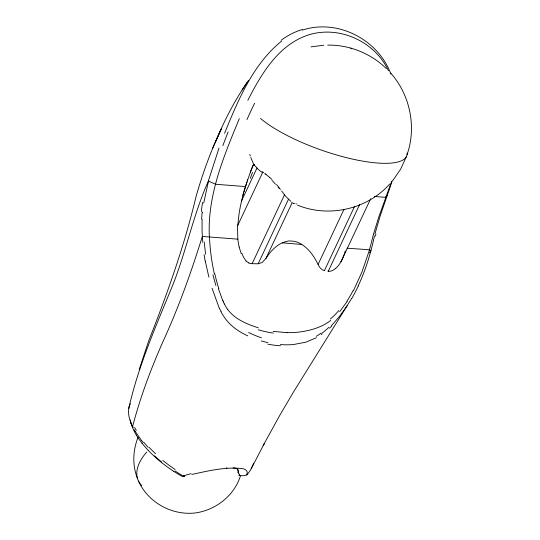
<?xml version="1.0" encoding="UTF-8"?>
<svg xmlns="http://www.w3.org/2000/svg" width="540" height="540" viewBox="0 0 540 540"><rect width="100%" height="100%" fill="white"/><g stroke="black" fill="none" stroke-linecap="round" stroke-linejoin="round"><path stroke-width="0.81" d="M202.088 219.193L202.054 231.026L202.763 242.366M242.791 195.804L240.813 204.262A111.915 54.736 -89.1 0 0 239.153 213.145L237.512 227.414L237.85 239.153A57.017 47.426 -76.9 0 0 239.166 247.003M202.52 212.76L202.588 212.044M203.728 203.047L208.838 179.462L219.031 148.021M129.161 406.708C127.717 412.142 128.952 417.94 130.93 423.083M374.483 235.845C370.805 253.031 365.702 269.973 358.189 285.89M371.196 243.25L373.37 234.61M374.996 233.759L380.126 216.108L392.29 180.765M371.041 243.844L370.737 245.032M239.078 475.517C241.556 475.639 247.415 476.732 247.239 473.047C247.489 470.435 244.796 468.983 242.568 468.652C225.544 466.621 208.413 470.86 191.876 474.437M370.582 245.632L368.948 251.505M242.777 195.851L242.899 195.419M242.993 195.055L243.135 194.522M373.417 234.434L378.628 217.465L391.547 181.575M128.736 408.53C137.903 367.598 154.649 329.083 170.539 290.453C185.652 254.826 192.49 216.324 208.42 180.995L215.554 184.262L245.518 186.57L247.772 179.482M243.095 194.69L244.107 191.12M243.162 194.441L243.662 192.645M239.585 475.2A29.862 13.19 -35.4 0 0 238.16 472.844C239.747 469.584 235.926 467.633 233.111 467.91M132.563 426.654C140.225 397.386 150.815 369.023 163.08 341.395C178.666 307.375 191.255 272.153 202.325 236.439L237.85 239.153M346.99 248.198L369.455 249.763M243.945 191.673L246.901 182.156M368.773 252.079L361.915 272.12L353.396 290.783M244.222 190.742L245.079 187.954M245.194 187.576L245.356 187.07M407.045 154.656C416.752 127.143 410.089 94.919 390.778 73.15M139.212 369.508L148.696 340.848C167.359 293.639 184.349 245.801 196.101 196.364C202.75 173.165 210.971 150.41 221.454 128.655L212.483 148.561M247.226 181.13L251.384 169.439M253.449 463.644L253.611 463.165M253.287 464.117L250.567 469.942L246.888 475.153M138.105 437.184C132.894 450.144 132.165 465.203 137.423 478.264M240.59 475.423C234.522 495.565 215.609 510.327 194.96 512.993C171.815 515.524 148.136 502.477 138.524 481.147M250.27 172.361L253.597 164.126L250.79 157.491M406.235 156.89L400.653 169.114L392.803 180.583M224.552 133.312C238.262 99.947 252.815 64.415 281.59 41.094M251.579 168.946L252.801 165.956M239.321 118.638C223.236 157.565 205.7 199.037 209.77 242.177A181.42 146.934 -78.9 0 0 214.367 273.834M215.872 141.109C224.633 119.786 235.339 99.245 248.555 80.325M241.535 200.927L257 168.021L253.827 164.437L254.084 165.098M237.627 225.673L262.609 172.517A46.703 22.842 -89.1 0 1 257 168.021M248.812 262.96A11.347 9.855 -73.9 0 0 252.133 263.675L284.519 194.785L281.597 190.924M252.133 263.689L258.161 263.79L288.542 199.152A69.802 44.84 -26.9 0 1 284.519 194.785M258.161 263.79L262.143 262.514L265.964 258.404L292.174 202.642L291.769 202.203M343.94 209.446L318.067 264.485C314.368 256.736 309.069 248.94 301.806 244.465L282.312 242.838C275.272 245.97 270.061 252.045 265.964 258.404M318.107 264.458A18.252 14.769 -81.3 0 0 320.483 268.225L322.441 269.865L324.425 270.601L354.672 206.233M328.32 271.154L359.613 204.572M370.663 198.788L341.057 261.576M247.833 100.346C261.529 73.454 279.166 43.605 309.987 34.479C340.47 25.677 375.334 42.039 388.49 70.862M251.282 468.652L264.154 443.745L263.209 445.453L279.518 415.8L293.389 392.182L351.554 298.573M340.956 261.758L340.632 262.312A25.758 21.823 -76.1 0 1 337.304 266.868L335.488 268.61M386.471 196.27L387.369 194.967L385.911 197.37L374.389 196.486M347.207 301.381L339.599 311.783M347.18 305.707L339.579 316.325L331.567 325.586M242.143 89.944L246.942 82.769M369.455 252.781L370.98 250.513L369.367 250.054M385.87 197.141L386.174 196.709M385.979 196.985L387.362 194.974M389.705 184.032C367.247 209.345 328.705 218.012 297.473 205.112M330.716 320.402C322.103 327.139 311.33 330.325 300.652 331.864A125.456 95.951 54 0 1 287.105 332.627M321.975 334.058L321.266 334.564M316.366 337.703L305.903 342.178L293.423 344.54A113.805 89.066 67 0 1 284.128 344.776L280.375 344.581M183.681 476.294L182.513 476.597M302.461 30.098C337.595 18.488 378.155 39.582 390.879 73.973M311.02 46.886L323.73 45.218M183.222 476.658L184.147 476.523M184.154 476.523L184.626 476.469M226.274 467.944L226.969 467.903M327.685 45.117C349.319 44.705 370.946 53.447 386.35 68.621M287.111 332.66L273.132 331.385M253.449 164.464L254.171 164.504M296.723 203.918L296.352 203.877M328.226 271.141L327.773 271.08M324.425 270.601L324.797 270.655M295.07 203.708L294.496 203.6M267.86 342.684L261.259 340.963M293.78 203.445L293.315 203.303M258.316 327.827C246.942 324.135 235.055 319.37 227.678 309.44M293.173 203.256L292.822 203.114M247.732 335.84C238.288 331.567 229.5 325.296 223.803 316.487A64.361 59.549 -31.5 0 1 221.123 311.999L221.002 311.796M248.812 262.953L245.97 261.063M184.741 476.456L183.627 475.828M181.872 476.246L181.744 476.172A72.866 32.461 39.9 0 1 173.785 471.366M264.654 173.657L265.383 174.109M266.301 174.731L269.703 177.417M161.804 462.733L161.831 462.753A69.471 30.949 39.9 0 0 173.684 471.292M161.77 462.706L161.588 462.564A63.234 28.168 39.9 0 1 155.291 457.205L155.162 457.09M288.542 199.152L290.858 201.299M350.764 48.08L351.601 48.897M271.877 179.442L271.559 179.132A13.216 3.173 46.5 0 0 269.71 177.464M148.136 450.239L148.196 450.299A58.847 26.217 39.9 0 0 154.521 456.502M148.014 450.11L147.987 450.077A54.891 24.455 39.9 0 1 143.687 445.25L142.243 443.482M276.48 184.491L280.435 189.412M142.992 442.294L141.413 440.33M142.081 443.286L142.121 443.333A51.881 23.112 39.9 0 1 136.323 435.071M141.332 440.221L135.162 431.318M135.128 431.271L134.21 429.705M136.296 435.024L135.432 433.566A49.356 21.985 39.9 0 1 133.778 430.454L131.888 426.006A47.992 21.377 39.9 0 1 130.977 423.002M224.289 303.966L223.256 301.799M132.273 426.067L130.984 423.225M219.301 308.32L212.044 288.238M222.629 300.334L218.504 288.907M241.204 253.611L239.139 247.01M249.797 154.427L250.29 155.959M208.886 277.162L205.281 261.09M130.943 422.861L130.936 422.834A51.833 23.092 39.9 0 1 130.39 419.924M252.976 165.989A77.618 49.37 -57.7 0 1 253.618 164.498M246.125 260.888A25.272 21.317 -75.1 0 1 241.866 253.253M301.759 244.492A32.096 27.047 -77 0 0 297.074 242.055L295.407 241.522A26.744 22.538 -77.2 0 0 294.793 241.367L289.771 240.907A25.488 21.418 -76.3 0 0 282.332 242.912M335.435 268.529A11.765 9.727 -73.2 0 1 328.3 271.337M407.126 153.023A83.079 23.139 19.5 0 1 349.758 158.456A83.079 23.139 19.5 0 1 260.53 118.449M278.154 187.083A29.714 1.296 50.7 0 1 279.173 188.386M271.998 180.374A16.511 2.727 47 0 1 275.441 184.201M265.207 173.846A16.767 3.584 45.3 0 1 266.132 174.454M262.116 171.761A21.249 3.976 43.7 0 1 263.743 172.53M375.408 236.101A55.789 18.684 -76.9 0 1 375.894 234.11M183.566 475.848A49.883 15.822 -10.3 0 1 191.079 473.675M183.634 476.226A79.36 36.268 40.2 0 1 175.014 470.948M175.156 469.496A74.905 33.001 39.8 0 1 162.817 460.445M161.433 461.835A67.041 30.139 40.1 0 1 154.487 455.821M155.547 453.688A63.551 26.946 40.1 0 1 149.081 447.309M148.156 447.235A63.065 29.572 39.4 0 1 143.681 442.179M136.31 430.394A49.397 17.51 44.5 0 1 134.622 427.478M133.292 427.43A23.261 3.139 56.8 0 1 133.002 426.857M129.242 406.512A70.267 31.016 38.7 0 1 130.39 403.745M239.571 474.795A53.339 34.317 25.2 0 1 239.078 475.517M281.158 40.264A80.555 68.033 -80.2 0 1 302.353 29.491M222.872 145.645A165.416 36.544 -65.6 0 1 228.116 131.888M237.303 468.477A40.109 27.527 -25 0 1 238.174 472.831M201.346 211.525A103.133 61.54 85.4 0 1 202.561 202.365M201.663 219.078A80.109 45.401 86.3 0 1 202.115 212.585M218.828 288.731A185.45 150.107 -79 0 1 214.778 273.665M223.445 301.685A68.796 60.021 -67.4 0 1 222.824 300.22M227.637 309.467A43.808 40.318 -37.8 0 1 224.397 303.905M273.287 333.079A124.112 96.856 56.3 0 1 258.228 329.771M338.728 310.574A45.644 28.89 -61.8 0 1 330.325 319.032M353.093 290.594A124.524 107.136 -76.5 0 1 346.95 301.178M345.317 250.891A46.784 39.737 -76.3 0 1 340.99 261.779M358.304 285.944A173.509 170.897 69.1 0 1 351.668 298.64M331.769 326.005A54.23 30.159 -56.4 0 1 329.555 328.199M328.847 327.314A54.014 31.273 -57.3 0 1 321.853 333.322M320.983 333.16A54.864 33.858 -59.4 0 1 316.258 336.326M280.51 345.742A121.358 94.858 66.7 0 1 267.874 344.156M261.401 337.804A114.649 85.934 59.3 0 1 248.616 332.505M221.191 311.702A70.274 64.672 -14 0 1 219.422 308.266M215.912 285.532A202.088 128.297 88.2 0 1 212.942 274.766M205.173 261.124A173.401 146.583 -80.4 0 1 204.086 254.563M205.666 254.138A181.501 150.714 -81.5 0 1 204.282 242.089M246.976 119.583A169.911 62.768 -63.3 0 1 254.63 103.214M250.344 178.376A127.258 65.353 -60.8 0 1 252.511 172.334M141.683 485.541A54.952 29.768 -23.6 0 1 146.745 452.034"/></g></svg>
